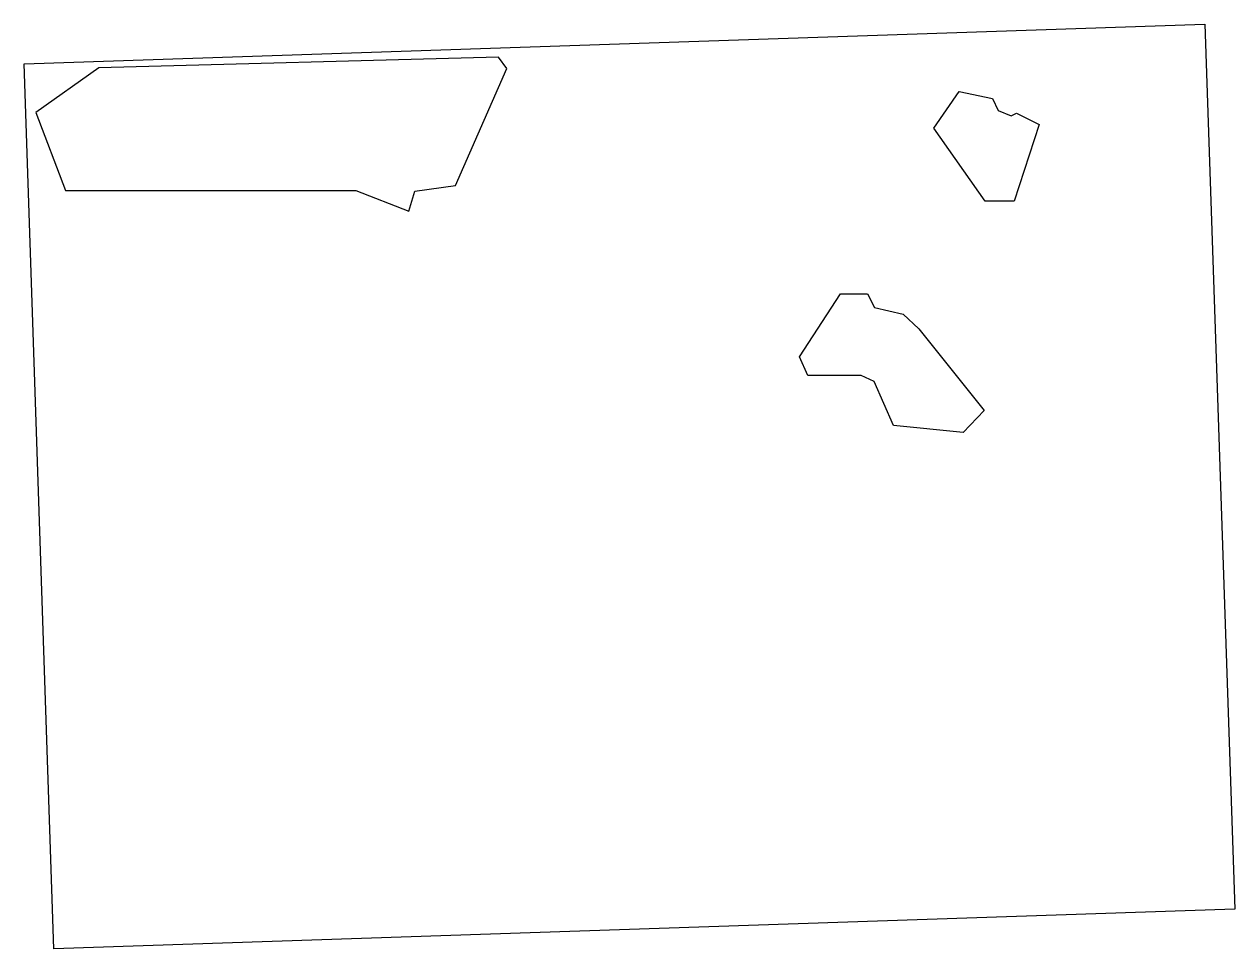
# Model space of a CAD drawing. Header units: millimetres. Extents: x -71 to 222, y -46 to 178.
import ezdxf

# ---------------------------------------------------------------- set-up
doc = ezdxf.new("R2010")
doc.units = ezdxf.units.MM
picture_1 = doc.add_image_def('image1.jpg', size_in_pixel=(2584, 1936))

msp = doc.modelspace()

# ---------------------------------------------------------------- linework, layer by layer
for points in [[(-53.4, 166.98), (-68.68, 156.17), (-61.45, 137.26), (-21.65, 137.26), (8.83, 137.26), (21.74, 132.24), (23.17, 137.08), (33.04, 138.51), (45.41, 166.84), (43.43, 169.53), (-53.4, 166.98)], [(174.39, 153.28), (168.34, 134.71), (161.35, 134.71), (148.9, 152.4), (155.01, 161.21), (163.11, 159.56), (164.46, 156.63), (167.58, 155.39), (168.93, 155.98), (174.39, 153.28)], [(139.13, 80.34), (134.45, 90.99), (131.24, 92.46), (118.38, 92.46), (116.36, 96.96), (126.28, 112.2), (132.8, 112.2), (134.54, 108.89), (141.42, 107.33), (145.28, 103.75), (161.07, 84.02), (156.02, 78.69), (139.13, 80.34)]]:
    msp.add_lwpolyline(points)

# ---------------------------------------------------------------- pictures from other files: only their frames are drawn
image = msp.add_image(picture_1, insert=(-64.26, -46.4), size_in_units=(286.2, 214.43), rotation=1.9281)
image.dxf.flags = 7

doc.saveas('drawing.dxf')
